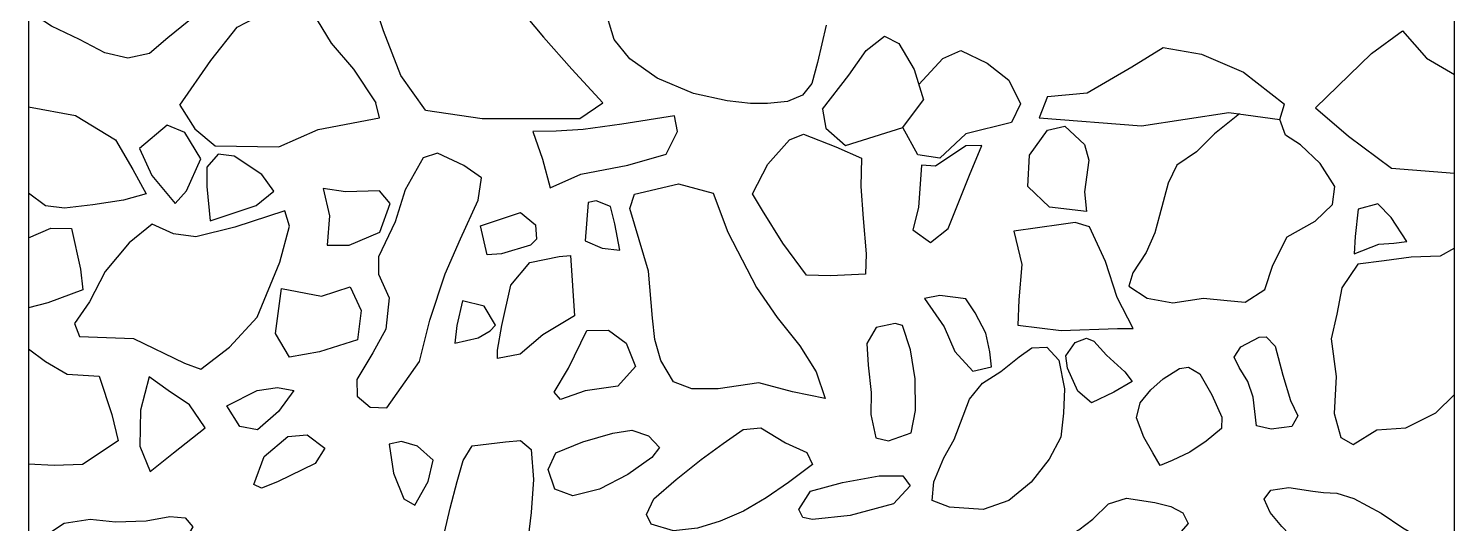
# Model space of a CAD drawing. Header units: millimetres. Extents: x 39 to 1913, y -1214 to 273.
# Drawn here: x 1462.4 to 1537.4, y 204.4 to 230.4 of the extents above; entities that cross this region are included whole.
import ezdxf

# ---------------------------------------------------------------- set-up
doc = ezdxf.new("R2010")
doc.units = ezdxf.units.MM

msp = doc.modelspace()

# ---------------------------------------------------------------- linework, layer by layer
at = {"color": 252}
for points in [[(1462.43, 262.8), (1462.43, 37.8), (1537.43, 37.8), (1537.43, 262.8)], [(1462.43, 240.704), (1463.866, 240.587), (1466.053, 241.602), (1467.616, 242.109), (1468.67, 241.914), (1469.764, 240.274), (1470.349, 238.791), (1470.935, 237.542), (1471.521, 236.292), (1472.537, 234.653), (1472.966, 233.013), (1472.341, 231.842), (1470.857, 230.827), (1469.764, 229.929), (1468.787, 229.109), (1467.655, 228.875), (1466.444, 229.148), (1465.116, 229.851), (1463.632, 230.553), (1462.43, 231.334)], [(1483.314, 226.128), (1482.009, 227.954), (1481.095, 230.302), (1480.117, 233.302), (1480.052, 234.15), (1482.205, 234.345), (1484.684, 234.345), (1486.576, 233.302), (1488.141, 231.606), (1489.511, 229.976), (1491.012, 228.28), (1492.643, 226.52)], [(1470.396, 226.389), (1472.027, 228.737), (1473.397, 230.498), (1475.289, 231.476), (1477.116, 231.672), (1478.355, 229.65), (1479.53, 228.28), (1480.704, 226.52), (1480.704, 226.52)], [(1499.179, 226.615), (1497.412, 227.013), (1495.495, 227.81), (1494.051, 228.83), (1493.229, 229.85), (1492.682, 231.642)], [(1504.382, 230.597), (1503.934, 228.631), (1503.635, 227.536), (1503.137, 226.914), (1502.341, 226.59), (1501.295, 226.491), (1500.399, 226.491), (1499.179, 226.615)], [(1530.112, 226.254), (1533.059, 229.118), (1534.697, 230.305), (1535.966, 228.873), (1537.43, 228.013)], [(1504.191, 226.193), (1505.567, 227.973), (1506.487, 229.275), (1507.458, 230.016), (1508.199, 229.633), (1509.016, 228.279), (1509.502, 226.67)], [(1509.259, 227.474), (1510.524, 228.841), (1511.47, 229.275), (1512.85, 228.611), (1513.999, 227.717), (1514.613, 226.465)], [(1516.018, 226.849), (1518.114, 227.053), (1520.465, 228.407), (1522.1, 229.429), (1524.119, 229.071), (1526.342, 228.126), (1528.489, 226.44)], [(1470.396, 226.389), (1471.177, 225.159), (1472.252, 224.25), (1475.598, 224.209), (1477.664, 225.118), (1480.886, 225.737), (1480.704, 226.52)], [(1483.314, 226.128), (1486.298, 225.696), (1491.421, 225.696), (1492.643, 226.52)], [(1504.191, 226.193), (1504.367, 225.186), (1505.401, 224.277), (1508.421, 225.228), (1509.502, 226.67)], [(1516.018, 226.849), (1515.591, 225.724), (1520.969, 225.31), (1525.561, 226.013), (1528.25, 225.641), (1528.489, 226.44)], [(1462.43, 226.315), (1464.898, 225.861), (1467.005, 224.581), (1467.914, 223.011), (1468.616, 221.731), (1467.418, 221.401), (1465.806, 221.153), (1464.319, 220.988), (1463.328, 221.112), (1462.43, 221.772)], [(1488.961, 225.007), (1489.455, 223.554), (1489.87, 222.049), (1491.479, 222.775), (1493.946, 223.242), (1495.97, 223.813), (1496.567, 225.007), (1496.412, 225.837), (1493.634, 225.396), (1491.609, 225.111), (1490.182, 225.033), (1488.961, 225.007)], [(1514.613, 226.465), (1514.13, 225.476), (1511.731, 224.897), (1510.366, 223.615), (1509.207, 223.78), (1508.421, 225.228)], [(1526.122, 225.935), (1524.816, 224.897), (1523.864, 223.945), (1522.83, 223.242), (1522.375, 222.291), (1521.92, 220.596), (1521.672, 219.686), (1521.217, 218.652), (1520.514, 217.577), (1520.307, 216.874), (1521.258, 216.254), (1522.623, 216.006), (1524.237, 216.254), (1525.478, 216.13), (1526.429, 216.047), (1527.464, 216.709), (1527.877, 217.991), (1528.622, 219.479), (1530.111, 220.306), (1531.021, 221.175), (1531.145, 222.126), (1530.359, 223.325), (1529.325, 224.318), (1528.539, 224.814), (1528.25, 225.641)], [(1530.112, 226.254), (1531.849, 224.773), (1534.124, 223.077), (1537.43, 222.829)], [(1469.723, 225.344), (1468.269, 224.124), (1468.918, 222.697), (1470.138, 221.218), (1470.735, 221.893), (1471.488, 223.579), (1470.657, 224.955), (1469.723, 225.344)], [(1518.071, 220.802), (1516.124, 221.035), (1514.982, 222.125), (1515.085, 223.76), (1516.02, 225.083), (1516.928, 225.291), (1517.967, 224.331), (1518.2, 223.5), (1517.967, 221.84), (1518.071, 220.802)], [(1506.457, 217.508), (1504.614, 217.43), (1503.342, 217.456), (1502.096, 219.142), (1501.032, 220.855), (1500.513, 221.737), (1501.318, 223.294), (1502.46, 224.566), (1503.187, 224.877), (1504.9, 224.202), (1506.25, 223.606), (1506.198, 222.127), (1506.328, 220.44), (1506.483, 218.572), (1506.457, 217.508)], [(1509.401, 223.241), (1509.245, 221.009), (1508.933, 219.842), (1509.868, 219.167), (1510.802, 219.919), (1511.919, 222.722), (1512.567, 224.279), (1511.737, 224.253), (1510.127, 223.189), (1509.401, 223.241)], [(1471.8, 223.138), (1471.8, 222.126), (1471.981, 220.31), (1474.395, 221.114), (1475.33, 221.867), (1474.707, 222.749), (1473.253, 223.709), (1472.397, 223.813), (1471.8, 223.138)], [(1483.195, 223.631), (1482.235, 221.945), (1481.716, 220.258), (1480.833, 218.416), (1480.833, 217.507), (1481.404, 216.262), (1481.223, 214.627), (1480.548, 213.382), (1479.691, 211.98), (1479.717, 211.098), (1480.392, 210.527), (1481.274, 210.475), (1482.988, 212.915), (1483.533, 215.094), (1484.338, 217.533), (1485.142, 219.376), (1486.077, 221.4), (1486.258, 222.567), (1485.324, 223.216), (1483.948, 223.865), (1483.195, 223.631)], [(1477.926, 222.023), (1478.263, 220.569), (1478.133, 219.038), (1479.302, 219.038), (1480.911, 219.713), (1481.456, 221.218), (1480.885, 221.893), (1479.094, 221.841), (1477.926, 222.023)], [(1495.243, 215.198), (1495.036, 217.663), (1494.049, 220.959), (1494.309, 221.711), (1496.619, 222.256), (1498.436, 221.763), (1499.215, 219.713), (1500.721, 216.807), (1501.811, 215.224), (1503.005, 213.745), (1503.862, 212.37), (1504.329, 210.969), (1502.616, 211.332), (1500.85, 211.799), (1498.696, 211.488), (1497.32, 211.488), (1496.36, 211.851), (1495.685, 212.967), (1495.373, 214.082), (1495.243, 215.198)], [(1492.284, 221.374), (1491.869, 221.27), (1491.713, 219.272), (1492.596, 218.883), (1493.53, 218.779), (1493.271, 220.154), (1493.037, 221.063), (1492.284, 221.374)], [(1468.938, 220.144), (1467.715, 219.156), (1466.466, 217.647), (1465.633, 216.06), (1464.852, 214.915), (1465.112, 214.239), (1467.949, 214.135), (1470.63, 212.834), (1471.489, 212.522), (1472.998, 213.666), (1474.456, 215.253), (1475.653, 218.141), (1476.148, 220.04), (1475.913, 220.847), (1473.285, 219.988), (1471.229, 219.468), (1470.057, 219.624), (1468.938, 220.144)], [(1488.832, 219.039), (1487.3, 218.572), (1486.547, 218.52), (1486.21, 220.051), (1488.313, 220.751), (1489.091, 220.103), (1489.143, 219.35), (1488.832, 219.039)], [(1534.922, 219.224), (1534.093, 220.492), (1533.394, 221.217), (1532.359, 220.932), (1532.203, 219.483), (1532.152, 218.577), (1533.446, 219.094), (1534.249, 219.146), (1534.922, 219.224)], [(1462.43, 219.416), (1463.603, 219.936), (1464.696, 219.91), (1465.164, 217.777), (1465.295, 216.684), (1463.447, 216.008), (1462.43, 215.748)], [(1516.747, 220.127), (1514.255, 219.764), (1514.67, 218.025), (1514.514, 216.157), (1514.462, 214.833), (1516.747, 214.548), (1519.706, 214.652), (1520.537, 214.652), (1519.68, 216.287), (1519.083, 218.181), (1518.226, 219.997), (1517.474, 220.231), (1516.747, 220.127)], [(1487.092, 213.512), (1487.326, 214.809), (1487.793, 216.937), (1488.806, 218.13), (1490.337, 218.442), (1490.934, 218.494), (1491.142, 215.328), (1489.481, 214.316), (1488.287, 213.304), (1487.092, 213.07), (1487.092, 213.512)], [(1537.43, 218.875), (1536.685, 218.454), (1535.158, 218.401), (1533.736, 218.217), (1532.34, 218.032), (1531.497, 216.795), (1531.234, 215.4), (1530.944, 214.11), (1531.207, 212.136), (1531.102, 210.188), (1531.444, 208.924), (1532.103, 208.556), (1533.341, 209.319), (1534.868, 209.424), (1536.448, 210.214), (1537.43, 211.188)], [(1476.148, 213.146), (1475.419, 214.395), (1475.731, 216.762), (1477.839, 216.346), (1479.349, 216.84), (1479.921, 215.592), (1479.739, 214.057), (1477.735, 213.432), (1476.148, 213.146)], [(1486.989, 214.835), (1486.392, 215.821), (1485.249, 216.106), (1484.964, 214.809), (1484.86, 213.875), (1486.08, 214.16), (1486.703, 214.524), (1486.989, 214.835)], [(1513.074, 212.647), (1512.992, 213.436), (1512.778, 214.405), (1512.219, 215.473), (1511.726, 216.213), (1510.361, 216.394), (1509.556, 216.229), (1510.592, 214.734), (1511.15, 213.452), (1512.104, 212.417), (1513.074, 212.647)], [(1490.415, 210.917), (1490.078, 211.306), (1490.83, 212.577), (1491.791, 214.55), (1492.933, 214.575), (1493.868, 213.875), (1494.361, 212.655), (1493.426, 211.617), (1491.713, 211.384), (1490.415, 210.917)], [(1508.009, 214.922), (1507.014, 214.712), (1506.516, 213.874), (1506.595, 212.722), (1506.752, 211.282), (1506.726, 210.129), (1506.988, 208.899), (1507.669, 208.742), (1508.848, 209.161), (1509.083, 210.339), (1509.057, 212.015), (1508.821, 213.534), (1508.402, 214.817), (1508.009, 214.922)], [(1518.453, 213.994), (1519.127, 213.255), (1520.097, 212.384), (1520.475, 211.874), (1519.522, 211.299), (1518.338, 210.74), (1517.615, 211.365), (1517.072, 212.564), (1516.99, 213.222), (1517.483, 213.912), (1518.075, 214.142), (1518.453, 213.994)], [(1527.017, 209.541), (1526.837, 211.053), (1526.557, 211.874), (1526.113, 212.597), (1525.834, 213.14), (1526.196, 213.698), (1527.165, 214.191), (1527.527, 214.224), (1528.004, 213.731), (1528.398, 212.203), (1528.809, 210.872), (1529.187, 210.067), (1528.875, 209.508), (1527.79, 209.36), (1527.017, 209.541)], [(1462.43, 213.588), (1463.317, 212.912), (1464.462, 212.261), (1466.153, 212.157), (1466.804, 210.128), (1467.142, 208.749), (1465.269, 207.5), (1463.785, 207.448), (1462.43, 207.526)], [(1511.118, 208.818), (1511.923, 210.938), (1512.614, 211.776), (1513.567, 212.401), (1514.537, 213.173), (1515.194, 213.633), (1515.983, 213.666), (1516.625, 212.992), (1516.92, 211.48), (1516.871, 210.199), (1516.723, 208.95), (1516.115, 207.783), (1515.161, 206.583), (1513.994, 205.614), (1512.646, 205.137), (1510.871, 205.269), (1509.967, 205.614), (1510.049, 206.6), (1510.575, 207.849), (1511.118, 208.818)], [(1521.1, 208.933), (1520.705, 209.952), (1520.902, 210.74), (1521.461, 211.431), (1522.102, 212.006), (1522.974, 212.548), (1523.434, 212.63), (1524.042, 212.269), (1524.667, 211.168), (1525.193, 210.001), (1525.176, 209.393), (1524.371, 208.736), (1523.516, 208.144), (1522.579, 207.717), (1521.954, 207.454), (1521.56, 208.111), (1521.1, 208.933)], [(1468.782, 212.105), (1468.314, 210.362), (1468.288, 208.463), (1468.834, 207.136), (1470.057, 208.125), (1471.723, 209.426), (1470.89, 210.648), (1469.771, 211.403), (1468.782, 212.105)], [(1472.868, 210.596), (1474.456, 211.403), (1475.523, 211.559), (1476.382, 211.403), (1475.575, 210.284), (1474.482, 209.322), (1473.545, 209.504), (1472.868, 210.596)], [(1495.219, 207.873), (1493.948, 206.973), (1492.466, 206.206), (1491.063, 205.862), (1490.11, 206.206), (1489.766, 207.238), (1490.163, 208.111), (1491.592, 208.693), (1493.154, 209.143), (1494.16, 209.302), (1495.034, 209.011), (1495.616, 208.402), (1495.219, 207.873)], [(1495.323, 205.694), (1496.499, 206.721), (1497.808, 207.764), (1498.967, 208.609), (1500.011, 209.338), (1500.939, 209.437), (1502.248, 208.642), (1503.358, 208.129), (1503.656, 207.499), (1502.397, 206.555), (1501.221, 205.76), (1500.028, 205.048), (1498.802, 204.518), (1497.609, 204.154), (1496.35, 204.021), (1495.173, 204.369), (1494.925, 204.883), (1495.323, 205.694)], [(1474.274, 206.46), (1474.82, 207.917), (1476.069, 208.983), (1477.085, 209.061), (1478.021, 208.359), (1477.501, 207.552), (1475.523, 206.59), (1474.69, 206.252), (1474.274, 206.46)], [(1481.403, 208.581), (1481.631, 207.051), (1482.169, 205.699), (1482.755, 205.374), (1483.455, 206.611), (1483.716, 207.734), (1482.885, 208.467), (1482.055, 208.711), (1481.403, 208.581)], [(1485.451, 200.755), (1484.418, 201.416), (1484.233, 202.554), (1484.312, 203.93), (1484.604, 205.2), (1484.974, 206.603), (1485.292, 207.714), (1485.768, 208.482), (1487.516, 208.693), (1488.31, 208.773), (1488.866, 208.297), (1488.998, 206.709), (1488.866, 204.989), (1488.707, 203.666), (1487.966, 202.475), (1486.695, 201.496), (1486.033, 200.94), (1485.451, 200.755)], [(1502.942, 205.146), (1503.556, 206.109), (1505.234, 206.557), (1507.178, 206.906), (1508.407, 206.906), (1508.806, 206.391), (1507.925, 205.428), (1505.649, 204.83), (1503.673, 204.614), (1503.158, 204.714), (1502.942, 205.146)], [(1531.241, 205.999), (1532.144, 205.715), (1533.582, 204.946), (1534.719, 204.177), (1535.722, 203.575), (1536.023, 203.207), (1535.956, 202.639), (1535.204, 202.037), (1533.097, 201.92), (1531.274, 202.221), (1529.786, 202.806), (1529.117, 203.441), (1528.348, 204.244), (1527.73, 204.979), (1527.412, 205.681), (1527.763, 206.149), (1528.716, 206.3), (1529.987, 206.099), (1530.539, 206.032), (1531.241, 205.999)], [(1517.675, 204.065), (1518.405, 204.638), (1519.228, 205.441), (1520.177, 205.743), (1521.668, 205.503), (1522.512, 205.295), (1523.148, 204.961), (1523.429, 204.409), (1523.043, 203.961), (1521.866, 203.263), (1520.844, 202.888), (1519.896, 202.502), (1519.155, 202.2), (1518.342, 201.971), (1517.644, 201.867), (1516.956, 201.825), (1516.435, 201.898), (1516.154, 202.179), (1516.081, 202.607), (1516.226, 203.107), (1516.675, 203.482), (1517.123, 203.773), (1517.675, 204.065)], [(1467.199, 203.127), (1465.961, 203.175), (1464.398, 203.159), (1463.567, 203.306), (1463.371, 203.81), (1464.3, 204.413), (1465.668, 204.625), (1467.004, 204.494), (1468.616, 204.543), (1469.871, 204.771), (1470.669, 204.706), (1471.076, 204.234), (1470.522, 203.306), (1469.007, 202.801), (1467.883, 202.899), (1467.199, 203.127)]]:
    msp.add_lwpolyline(points, dxfattribs=at)

doc.saveas('drawing.dxf')
